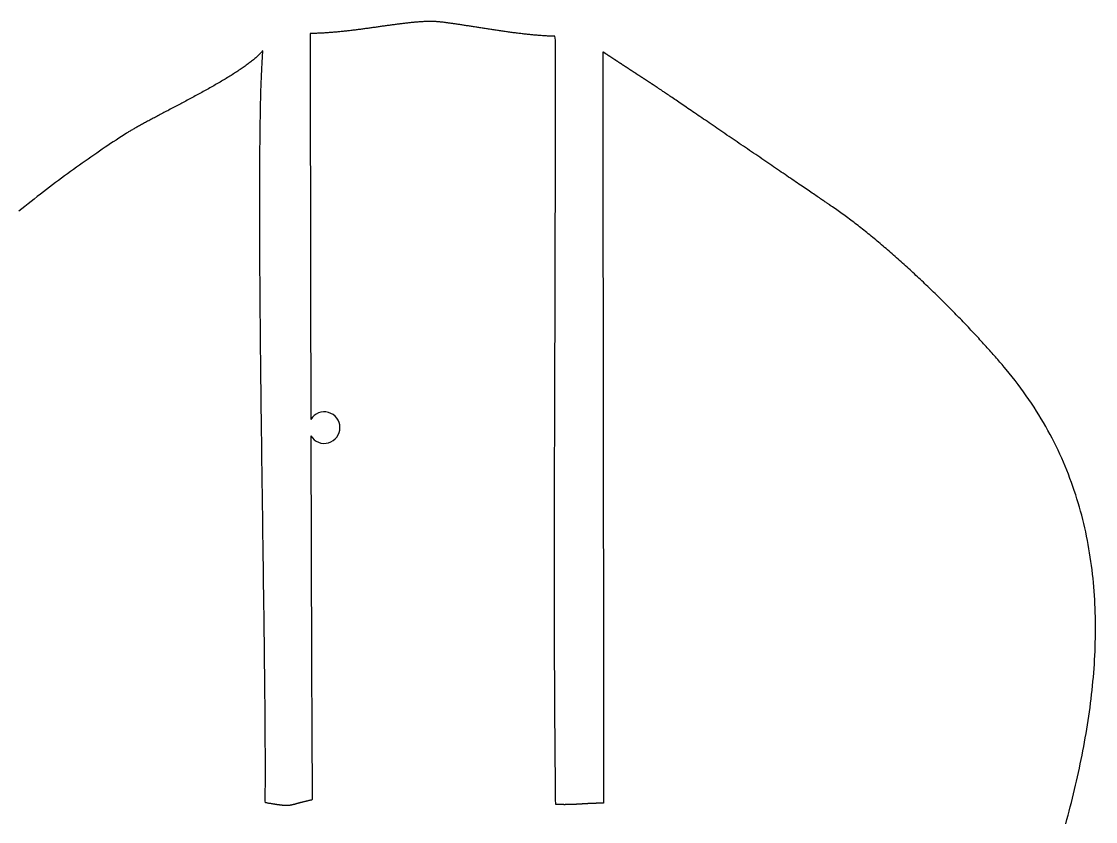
# Model space of a CAD drawing. Extents: x -41.2 to 15.8, y -4.2 to 22.
# Drawn here: x -20.13 to -13.3, y 1.69 to 6.77 of the extents above; entities that cross this region are included whole.
import ezdxf

# ---------------------------------------------------------------- set-up
doc = ezdxf.new("R2010")
doc.units = 0
doc.header["$MEASUREMENT"] = 0
doc.layers.get('0').update_dxf_attribs({"linetype": 'CONTINUOUS'})
doc.layers.add('LAYER_1', color=7, linetype='CONTINUOUS')

msp = doc.modelspace()

# ---------------------------------------------------------------- linework, layer by layer
msp.add_arc((-18.2051, 4.18947), 0.1, 211.687001, 148.578756)
at = {"layer": 'LAYER_1', "color": 7}
for points in [[(-13.4941, 1.67189, 0), (-13.4867, 1.69896, 0), (-13.4794, 1.72605, 0), (-13.4722, 1.75318, 0), (-13.4651, 1.78035, 0), (-13.4582, 1.80754, 0), (-13.4513, 1.83476, 0), (-13.4446, 1.862, 0), (-13.438, 1.88927, 0), (-13.4316, 1.91657, 0), (-13.4252, 1.94389, 0), (-13.419, 1.97124, 0), (-13.4129, 1.9986, 0), (-13.407, 2.02598, 0), (-13.4012, 2.05339, 0), (-13.3955, 2.08081, 0), (-13.39, 2.10824, 0), (-13.3847, 2.13569, 0), (-13.3794, 2.16316, 0), (-13.3744, 2.19063, 0), (-13.3695, 2.21812, 0), (-13.3647, 2.24562, 0), (-13.3601, 2.27313, 0), (-13.3557, 2.30064, 0), (-13.3514, 2.32816, 0), (-13.3473, 2.35569, 0), (-13.3434, 2.38321, 0), (-13.3396, 2.41075, 0), (-13.336, 2.43828, 0), (-13.3326, 2.46581, 0), (-13.3294, 2.49334, 0), (-13.3264, 2.52087, 0), (-13.3235, 2.5484, 0), (-13.3209, 2.57592, 0), (-13.3184, 2.60343, 0), (-13.3161, 2.63094, 0), (-13.314, 2.65844, 0), (-13.3121, 2.68593, 0), (-13.3105, 2.71341, 0), (-13.309, 2.74087, 0), (-13.3077, 2.76832, 0), (-13.3066, 2.79576, 0), (-13.3058, 2.82318, 0), (-13.3052, 2.85058, 0), (-13.3048, 2.87797, 0), (-13.3046, 2.90534, 0), (-13.3046, 2.93268, 0), (-13.3049, 2.96, 0), (-13.3053, 2.9873, 0), (-13.3061, 3.01458, 0), (-13.307, 3.04183, 0), (-13.3082, 3.06905, 0), (-13.3096, 3.09624, 0), (-13.3113, 3.1234, 0), (-13.3132, 3.15054, 0), (-13.3154, 3.17764, 0), (-13.3178, 3.2047, 0), (-13.3204, 3.23174, 0), (-13.3233, 3.25873, 0), (-13.3265, 3.28569, 0), (-13.33, 3.31262, 0), (-13.3337, 3.3395, 0), (-13.3376, 3.36634, 0), (-13.3418, 3.39314, 0), (-13.3464, 3.4199, 0), (-13.3511, 3.44661, 0), (-13.3562, 3.47327, 0), (-13.3615, 3.49989, 0), (-13.3671, 3.52646, 0), (-13.373, 3.55299, 0), (-13.3792, 3.57946, 0), (-13.3857, 3.60588, 0), (-13.3924, 3.63224, 0), (-13.3995, 3.65856, 0), (-13.4069, 3.68481, 0), (-13.4145, 3.71101, 0), (-13.4225, 3.73716, 0), (-13.4307, 3.76324, 0), (-13.4393, 3.78926, 0), (-13.4482, 3.81522, 0), (-13.4574, 3.84112, 0), (-13.4669, 3.86695, 0), (-13.4767, 3.89272, 0), (-13.4869, 3.91842, 0), (-13.4974, 3.94405, 0), (-13.5082, 3.96962, 0), (-13.5193, 3.99511, 0), (-13.5308, 4.02054, 0), (-13.5426, 4.04589, 0), (-13.5547, 4.07116, 0), (-13.5672, 4.09636, 0), (-13.58, 4.12148, 0), (-13.5932, 4.14653, 0), (-13.6067, 4.1715, 0), (-13.6205, 4.19638, 0), (-13.6347, 4.22119, 0), (-13.6493, 4.24591, 0), (-13.6642, 4.27055, 0), (-13.6795, 4.2951, 0), (-13.6952, 4.31957, 0), (-13.7112, 4.34395, 0), (-13.7276, 4.36824, 0), (-13.7443, 4.39244, 0), (-13.7615, 4.41655, 0), (-13.779, 4.44057, 0), (-13.7969, 4.46449, 0), (-13.8151, 4.48832, 0), (-13.8338, 4.51205, 0), (-13.8528, 4.53568, 0), (-13.8723, 4.55922, 0), (-13.8847, 4.57397, 0), (-13.8914, 4.58187, 0), (-13.8982, 4.58982, 0), (-13.905, 4.59781, 0), (-13.9119, 4.60585, 0), (-13.9189, 4.61393, 0), (-13.926, 4.62205, 0), (-13.9331, 4.63021, 0), (-13.9402, 4.63842, 0), (-13.9475, 4.64666, 0), (-13.9548, 4.65494, 0), (-13.9621, 4.66326, 0), (-13.9695, 4.67161, 0), (-13.977, 4.68, 0), (-13.9846, 4.68843, 0), (-13.9922, 4.69688, 0), (-13.9998, 4.70537, 0), (-14.0075, 4.71389, 0), (-14.0153, 4.72244, 0), (-14.0231, 4.73102, 0), (-14.031, 4.73963, 0), (-14.0389, 4.74827, 0), (-14.0469, 4.75693, 0), (-14.0549, 4.76561, 0), (-14.063, 4.77432, 0), (-14.0711, 4.78305, 0), (-14.0793, 4.79181, 0), (-14.0875, 4.80058, 0), (-14.0958, 4.80938, 0), (-14.1041, 4.81819, 0), (-14.1125, 4.82702, 0), (-14.1209, 4.83587, 0), (-14.1293, 4.84474, 0), (-14.1378, 4.85362, 0), (-14.1464, 4.86251, 0), (-14.1549, 4.87142, 0), (-14.1635, 4.88033, 0), (-14.1722, 4.88926, 0), (-14.1809, 4.8982, 0), (-14.1896, 4.90715, 0), (-14.1984, 4.9161, 0), (-14.2072, 4.92506, 0), (-14.216, 4.93403, 0), (-14.2249, 4.943, 0), (-14.2338, 4.95198, 0), (-14.2427, 4.96095, 0), (-14.2517, 4.96993, 0), (-14.2607, 4.97891, 0), (-14.2697, 4.98789, 0), (-14.2787, 4.99687, 0), (-14.2878, 5.00585, 0), (-14.2969, 5.01482, 0), (-14.3061, 5.02379, 0), (-14.3152, 5.03275, 0), (-14.3244, 5.0417, 0), (-14.3336, 5.05065, 0), (-14.3428, 5.05959, 0), (-14.3521, 5.06852, 0), (-14.3613, 5.07744, 0), (-14.3706, 5.08635, 0), (-14.3799, 5.09524, 0), (-14.3892, 5.10412, 0), (-14.3986, 5.11299, 0), (-14.4079, 5.12184, 0), (-14.4173, 5.13067, 0), (-14.4267, 5.13949, 0), (-14.4361, 5.14829, 0), (-14.4455, 5.15706, 0), (-14.4549, 5.16582, 0), (-14.4644, 5.17456, 0), (-14.4738, 5.18327, 0), (-14.4833, 5.19196, 0), (-14.4928, 5.20062, 0), (-14.5022, 5.20926, 0), (-14.5117, 5.21787, 0), (-14.5212, 5.22645, 0), (-14.5307, 5.235, 0), (-14.5402, 5.24353, 0), (-14.5497, 5.25202, 0), (-14.5592, 5.26048, 0), (-14.5687, 5.26891, 0), (-14.5782, 5.2773, 0), (-14.5877, 5.28566, 0), (-14.5972, 5.29398, 0), (-14.6067, 5.30227, 0), (-14.6162, 5.31051, 0), (-14.6257, 5.31872, 0), (-14.6351, 5.32689, 0), (-14.6446, 5.33502, 0), (-14.6541, 5.3431, 0), (-14.6636, 5.35114, 0), (-14.673, 5.35914, 0), (-14.6825, 5.36709, 0), (-14.6919, 5.375, 0), (-14.7013, 5.38286, 0), (-14.7108, 5.39067, 0), (-14.7202, 5.39843, 0), (-14.7296, 5.40614, 0), (-14.7389, 5.4138, 0), (-14.7483, 5.4214, 0), (-14.7577, 5.42896, 0), (-14.767, 5.43645, 0), (-14.7763, 5.4439, 0), (-14.7856, 5.45128, 0), (-14.7949, 5.45861, 0), (-14.8041, 5.46589, 0), (-14.8134, 5.4731, 0), (-14.8226, 5.48025, 0), (-14.8318, 5.48734, 0), (-14.8409, 5.49436, 0), (-14.8501, 5.50133, 0), (-14.8592, 5.50823, 0), (-14.8683, 5.51506, 0), (-14.8773, 5.52183, 0), (-14.8864, 5.52852, 0), (-14.8954, 5.53516, 0), (-14.9044, 5.54172, 0), (-14.9133, 5.54821, 0), (-14.9222, 5.55462, 0), (-14.9311, 5.56097, 0), (-14.9399, 5.56724, 0), (-14.9488, 5.57344, 0), (-14.9575, 5.57956, 0), (-14.9663, 5.5856, 0), (-14.975, 5.59157, 0), (-14.9837, 5.59746, 0), (-14.9899, 5.60168, 0), (-14.9902, 5.6019, 0), (-14.991, 5.6024, 0), (-14.9921, 5.60316, 0), (-14.9936, 5.60419, 0), (-14.9955, 5.60549, 0), (-14.9978, 5.60705, 0), (-15.0005, 5.60886, 0), (-15.0035, 5.61092, 0), (-15.0069, 5.61322, 0), (-15.0106, 5.61577, 0), (-15.0147, 5.61855, 0), (-15.0191, 5.62156, 0), (-15.0239, 5.6248, 0), (-15.0289, 5.62827, 0), (-15.0343, 5.63195, 0), (-15.0401, 5.63585, 0), (-15.0461, 5.63995, 0), (-15.0524, 5.64426, 0), (-15.059, 5.64878, 0), (-15.0659, 5.65348, 0), (-15.0731, 5.65838, 0), (-15.0806, 5.66347, 0), (-15.0883, 5.66874, 0), (-15.0963, 5.67419, 0), (-15.1046, 5.67981, 0), (-15.1131, 5.6856, 0), (-15.1218, 5.69155, 0), (-15.1308, 5.69767, 0), (-15.14, 5.70394, 0), (-15.1494, 5.71036, 0), (-15.159, 5.71693, 0), (-15.1689, 5.72365, 0), (-15.1789, 5.7305, 0), (-15.1892, 5.73748, 0), (-15.1996, 5.74459, 0), (-15.2103, 5.75183, 0), (-15.2211, 5.75919, 0), (-15.232, 5.76666, 0), (-15.2431, 5.77425, 0), (-15.2544, 5.78194, 0), (-15.2659, 5.78973, 0), (-15.2775, 5.79762, 0), (-15.2892, 5.80561, 0), (-15.301, 5.81368, 0), (-15.313, 5.82184, 0), (-15.3251, 5.83007, 0), (-15.3373, 5.83839, 0), (-15.3496, 5.84677, 0), (-15.362, 5.85522, 0), (-15.3745, 5.86373, 0), (-15.387, 5.8723, 0), (-15.3997, 5.88092, 0), (-15.4124, 5.8896, 0), (-15.4252, 5.89831, 0), (-15.4381, 5.90707, 0), (-15.451, 5.91586, 0), (-15.4639, 5.92468, 0), (-15.4769, 5.93352, 0), (-15.4899, 5.94239, 0), (-15.5029, 5.95128, 0), (-15.516, 5.96018, 0), (-15.5291, 5.96908, 0), (-15.5421, 5.978, 0), (-15.5552, 5.98691, 0), (-15.5683, 5.99581, 0), (-15.5813, 6.00471, 0), (-15.5944, 6.01359, 0), (-15.6074, 6.02245, 0), (-15.6203, 6.03129, 0), (-15.6333, 6.04011, 0), (-15.6462, 6.04889, 0), (-15.659, 6.05763, 0), (-15.6718, 6.06634, 0), (-15.6845, 6.07499, 0), (-15.6971, 6.0836, 0), (-15.7097, 6.09216, 0), (-15.7221, 6.10065, 0), (-15.7345, 6.10909, 0), (-15.7468, 6.11745, 0), (-15.7589, 6.12574, 0), (-15.771, 6.13396, 0), (-15.7829, 6.1421, 0), (-15.7948, 6.15014, 0), (-15.8064, 6.1581, 0), (-15.818, 6.16597, 0), (-15.8294, 6.17374, 0), (-15.8406, 6.1814, 0), (-15.8517, 6.18895, 0), (-15.8626, 6.1964, 0), (-15.8734, 6.20372, 0), (-15.8839, 6.21093, 0), (-15.8943, 6.218, 0), (-15.9045, 6.22495, 0), (-15.9145, 6.23177, 0), (-15.9243, 6.23844, 0), (-15.9339, 6.24497, 0), (-15.9433, 6.25135, 0), (-15.9524, 6.25759, 0), (-15.9613, 6.26366, 0), (-15.97, 6.26957, 0), (-15.9784, 6.27532, 0), (-15.9866, 6.28089, 0), (-15.9945, 6.28629, 0), (-16.0022, 6.29151, 0), (-16.0096, 6.29655, 0), (-16.0167, 6.3014, 0), (-16.0235, 6.30605, 0), (-16.0301, 6.31051, 0), (-16.0363, 6.31477, 0), (-16.0423, 6.31882, 0), (-16.0479, 6.32266, 0), (-16.0532, 6.32628, 0), (-16.0582, 6.32968, 0), (-16.0629, 6.33287, 0), (-16.0672, 6.33582, 0), (-16.0712, 6.33854, 0), (-16.0748, 6.34102, 0), (-16.0781, 6.34326, 0), (-16.0811, 6.34525, 0), (-16.0836, 6.34699, 0), (-16.0858, 6.34848, 0), (-16.0876, 6.3497, 0), (-16.089, 6.35067, 0), (-16.09, 6.35136, 0), (-16.0906, 6.35178, 0), (-16.0909, 6.35192, 0), (-16.0909, 6.35193, 0), (-16.0909, 6.35196, 0), (-16.091, 6.35202, 0), (-16.0911, 6.35209, 0), (-16.0912, 6.35218, 0), (-16.0914, 6.3523, 0), (-16.0916, 6.35243, 0), (-16.0919, 6.35259, 0), (-16.0921, 6.35276, 0), (-16.0924, 6.35295, 0), (-16.0928, 6.35317, 0), (-16.0931, 6.3534, 0), (-16.0935, 6.35365, 0), (-16.0939, 6.35392, 0), (-16.0944, 6.35421, 0), (-16.0948, 6.35452, 0), (-16.0953, 6.35485, 0), (-16.0959, 6.35519, 0), (-16.0964, 6.35556, 0), (-16.097, 6.35594, 0), (-16.0976, 6.35634, 0), (-16.0982, 6.35676, 0), (-16.0989, 6.35719, 0), (-16.0996, 6.35764, 0), (-16.1003, 6.35811, 0), (-16.1011, 6.3586, 0), (-16.1018, 6.3591, 0), (-16.1026, 6.35962, 0), (-16.1034, 6.36016, 0), (-16.1043, 6.36071, 0), (-16.1052, 6.36128, 0), (-16.1061, 6.36187, 0), (-16.107, 6.36247, 0), (-16.1079, 6.36308, 0), (-16.1089, 6.36372, 0), (-16.1099, 6.36436, 0), (-16.1109, 6.36503, 0), (-16.1119, 6.3657, 0), (-16.113, 6.3664, 0), (-16.1141, 6.3671, 0), (-16.1152, 6.36783, 0), (-16.1163, 6.36856, 0), (-16.1174, 6.36931, 0), (-16.1186, 6.37008, 0), (-16.1198, 6.37086, 0), (-16.121, 6.37165, 0), (-16.1222, 6.37245, 0), (-16.1235, 6.37327, 0), (-16.1247, 6.3741, 0), (-16.126, 6.37495, 0), (-16.1274, 6.37581, 0), (-16.1287, 6.37668, 0), (-16.13, 6.37756, 0), (-16.1314, 6.37845, 0), (-16.1328, 6.37936, 0), (-16.1342, 6.38028, 0), (-16.1356, 6.38121, 0), (-16.1371, 6.38215, 0), (-16.1385, 6.38311, 0), (-16.14, 6.38407, 0), (-16.1415, 6.38505, 0), (-16.143, 6.38604, 0), (-16.1445, 6.38704, 0), (-16.1461, 6.38805, 0), (-16.1476, 6.38907, 0), (-16.1492, 6.3901, 0), (-16.1508, 6.39114, 0), (-16.1524, 6.39219, 0), (-16.154, 6.39325, 0), (-16.1556, 6.39432, 0), (-16.1573, 6.39539, 0), (-16.1589, 6.39648, 0), (-16.1606, 6.39758, 0), (-16.1623, 6.39869, 0), (-16.164, 6.3998, 0), (-16.1657, 6.40093, 0), (-16.1675, 6.40206, 0), (-16.1692, 6.4032, 0), (-16.171, 6.40435, 0), (-16.1727, 6.4055, 0), (-16.1745, 6.40667, 0), (-16.1763, 6.40784, 0), (-16.1781, 6.40902, 0), (-16.1799, 6.41021, 0), (-16.1817, 6.4114, 0), (-16.1836, 6.4126, 0), (-16.1854, 6.41381, 0), (-16.1873, 6.41502, 0), (-16.1891, 6.41624, 0), (-16.191, 6.41747, 0), (-16.1929, 6.4187, 0), (-16.1948, 6.41994, 0), (-16.1967, 6.42119, 0), (-16.1986, 6.42244, 0), (-16.2005, 6.42369, 0), (-16.2024, 6.42495, 0), (-16.2044, 6.42622, 0), (-16.2063, 6.42749, 0), (-16.2083, 6.42877, 0), (-16.2102, 6.43005, 0), (-16.2122, 6.43133, 0), (-16.2142, 6.43262, 0), (-16.2161, 6.43391, 0), (-16.2181, 6.43521, 0), (-16.2201, 6.43651, 0), (-16.2221, 6.43782, 0), (-16.2241, 6.43912, 0), (-16.2261, 6.44044, 0), (-16.2281, 6.44175, 0), (-16.2301, 6.44307, 0), (-16.2321, 6.44439, 0), (-16.2342, 6.44571, 0), (-16.2362, 6.44703, 0), (-16.2382, 6.44836, 0), (-16.2402, 6.44969, 0), (-16.2423, 6.45102, 0), (-16.2443, 6.45235, 0), (-16.2463, 6.45369, 0), (-16.2484, 6.45502, 0), (-16.2504, 6.45636, 0), (-16.2525, 6.4577, 0), (-16.2545, 6.45904, 0), (-16.2566, 6.46038, 0), (-16.2586, 6.46172, 0), (-16.2607, 6.46306, 0), (-16.2627, 6.4644, 0), (-16.2648, 6.46574, 0), (-16.2668, 6.46708, 0), (-16.2688, 6.46842, 0), (-16.2709, 6.46976, 0), (-16.2729, 6.4711, 0), (-16.275, 6.47244, 0), (-16.277, 6.47377, 0), (-16.2791, 6.47511, 0), (-16.2811, 6.47645, 0), (-16.2831, 6.47778, 0), (-16.2852, 6.47911, 0), (-16.2872, 6.48044, 0), (-16.2892, 6.48177, 0), (-16.2913, 6.4831, 0), (-16.2933, 6.48442, 0), (-16.2953, 6.48574, 0), (-16.2973, 6.48706, 0), (-16.2993, 6.48838, 0), (-16.3013, 6.48969, 0), (-16.3033, 6.491, 0), (-16.3053, 6.4923, 0), (-16.3073, 6.49361, 0), (-16.3093, 6.49491, 0), (-16.3113, 6.4962, 0), (-16.3133, 6.49749, 0), (-16.3152, 6.49878, 0), (-16.3172, 6.50006, 0), (-16.3191, 6.50134, 0), (-16.3211, 6.50262, 0), (-16.323, 6.50388, 0), (-16.325, 6.50515, 0), (-16.3269, 6.50641, 0), (-16.3288, 6.50766, 0), (-16.3307, 6.50891, 0), (-16.3326, 6.51015, 0), (-16.3345, 6.51139, 0), (-16.3364, 6.51262, 0), (-16.3382, 6.51384, 0), (-16.3401, 6.51506, 0), (-16.342, 6.51627, 0), (-16.3438, 6.51748, 0), (-16.3456, 6.51868, 0), (-16.3474, 6.51987, 0), (-16.3493, 6.52105, 0), (-16.351, 6.52223, 0), (-16.3528, 6.5234, 0), (-16.3546, 6.52456, 0), (-16.3564, 6.52571, 0), (-16.3581, 6.52686, 0), (-16.3599, 6.52799, 0), (-16.3616, 6.52912, 0), (-16.3633, 6.53024, 0), (-16.365, 6.53135, 0), (-16.3667, 6.53246, 0), (-16.3683, 6.53355, 0), (-16.37, 6.53463, 0), (-16.3716, 6.53571, 0), (-16.3733, 6.53677, 0), (-16.3749, 6.53783, 0), (-16.3765, 6.53888, 0), (-16.3781, 6.53991, 0), (-16.3796, 6.54094, 0), (-16.3812, 6.54195, 0), (-16.3827, 6.54296, 0), (-16.3842, 6.54395, 0), (-16.3857, 6.54494, 0), (-16.3872, 6.54591, 0), (-16.3887, 6.54687, 0), (-16.3901, 6.54782, 0), (-16.3916, 6.54876, 0), (-16.393, 6.54968, 0), (-16.3944, 6.5506, 0), (-16.3958, 6.5515, 0), (-16.3971, 6.55239, 0), (-16.3985, 6.55327, 0), (-16.3998, 6.55413, 0), (-16.4011, 6.55499, 0), (-16.4024, 6.55583, 0), (-16.4036, 6.55665, 0), (-16.4049, 6.55747, 0), (-16.4061, 6.55826, 0), (-16.4073, 6.55905, 0), (-16.4085, 6.55982, 0), (-16.4096, 6.56058, 0), (-16.4108, 6.56133, 0), (-16.4119, 6.56206, 0), (-16.413, 6.56277, 0), (-16.4141, 6.56347, 0), (-16.4151, 6.56416, 0), (-16.4161, 6.56483, 0), (-16.4171, 6.56549, 0), (-16.4181, 6.56613, 0), (-16.4191, 6.56676, 0), (-16.42, 6.56737, 0), (-16.4209, 6.56796, 0), (-16.4218, 6.56854, 0), (-16.4227, 6.5691, 0), (-16.4235, 6.56965, 0), (-16.4243, 6.57018, 0), (-16.4251, 6.57069, 0), (-16.4258, 6.57119, 0), (-16.4266, 6.57167, 0), (-16.4273, 6.57213, 0), (-16.428, 6.57258, 0), (-16.4286, 6.573, 0), (-16.4292, 6.57341, 0), (-16.4298, 6.57381, 0), (-16.4304, 6.57418, 0), (-16.431, 6.57454, 0), (-16.4315, 6.57487, 0), (-16.432, 6.57519, 0), (-16.4324, 6.5755, 0), (-16.4329, 6.57578, 0), (-16.4333, 6.57604, 0), (-16.4336, 6.57628, 0), (-16.434, 6.57651, 0), (-16.4343, 6.57671, 0), (-16.4346, 6.5769, 0), (-16.4348, 6.57707, 0), (-16.4351, 6.57721, 0), (-16.4352, 6.57734, 0), (-16.4354, 6.57744, 0), (-16.4355, 6.57753, 0), (-16.4356, 6.57759, 0), (-16.4357, 6.57764, 0), (-16.4357, 6.57766, 0), (-16.4357, 6.5775, 0), (-16.4357, 6.57585, 0), (-16.4357, 6.57244, 0), (-16.4357, 6.5673, 0), (-16.4357, 6.56046, 0), (-16.4357, 6.55196, 0), (-16.4357, 6.54181, 0), (-16.4357, 6.53005, 0), (-16.4357, 6.5167, 0), (-16.4356, 6.50179, 0), (-16.4356, 6.48536, 0), (-16.4356, 6.46743, 0), (-16.4356, 6.44803, 0), (-16.4356, 6.42718, 0), (-16.4355, 6.40492, 0), (-16.4355, 6.38127, 0), (-16.4355, 6.35627, 0), (-16.4354, 6.32993, 0), (-16.4354, 6.3023, 0), (-16.4354, 6.27339, 0), (-16.4353, 6.24324, 0), (-16.4353, 6.21187, 0), (-16.4352, 6.17932, 0), (-16.4352, 6.14561, 0), (-16.4352, 6.11077, 0), (-16.4351, 6.07483, 0), (-16.4351, 6.03781, 0), (-16.435, 5.99975, 0), (-16.435, 5.96068, 0), (-16.4349, 5.92061, 0), (-16.4349, 5.87959, 0), (-16.4348, 5.83763, 0), (-16.4348, 5.79478, 0), (-16.4347, 5.75105, 0), (-16.4347, 5.70647, 0), (-16.4346, 5.66108, 0), (-16.4345, 5.6149, 0), (-16.4345, 5.56796, 0), (-16.4344, 5.52028, 0), (-16.4344, 5.47191, 0), (-16.4343, 5.42286, 0), (-16.4342, 5.37316, 0), (-16.4342, 5.32284, 0), (-16.4341, 5.27194, 0), (-16.4341, 5.22047, 0), (-16.434, 5.16848, 0), (-16.4339, 5.11597, 0), (-16.4339, 5.063, 0), (-16.4338, 5.00957, 0), (-16.4337, 4.95573, 0), (-16.4337, 4.9015, 0), (-16.4336, 4.8469, 0), (-16.4335, 4.79197, 0), (-16.4335, 4.73674, 0), (-16.4334, 4.68123, 0), (-16.4333, 4.62548, 0), (-16.4333, 4.5695, 0), (-16.4332, 4.51333, 0), (-16.4331, 4.457, 0), (-16.433, 4.40054, 0), (-16.433, 4.34397, 0), (-16.4329, 4.28732, 0), (-16.4328, 4.23062, 0), (-16.4328, 4.17391, 0), (-16.4327, 4.1172, 0), (-16.4326, 4.06053, 0), (-16.4326, 4.00392, 0), (-16.4325, 3.94741, 0), (-16.4324, 3.89102, 0), (-16.4323, 3.83478, 0), (-16.4323, 3.77871, 0), (-16.4322, 3.72286, 0), (-16.4321, 3.66724, 0), (-16.4321, 3.61189, 0), (-16.432, 3.55682, 0), (-16.4319, 3.50208, 0), (-16.4319, 3.44769, 0), (-16.4318, 3.39368, 0), (-16.4317, 3.34007, 0), (-16.4317, 3.2869, 0), (-16.4316, 3.23419, 0), (-16.4315, 3.18198, 0), (-16.4315, 3.13028, 0), (-16.4314, 3.07913, 0), (-16.4313, 3.02856, 0), (-16.4313, 2.9786, 0), (-16.4312, 2.92927, 0), (-16.4312, 2.8806, 0), (-16.4311, 2.83263, 0), (-16.431, 2.78537, 0), (-16.431, 2.73886, 0), (-16.4309, 2.69313, 0), (-16.4309, 2.6482, 0), (-16.4308, 2.6041, 0), (-16.4308, 2.56087, 0), (-16.4307, 2.51853, 0), (-16.4307, 2.4771, 0), (-16.4306, 2.43663, 0), (-16.4306, 2.39712, 0), (-16.4305, 2.35863, 0), (-16.4305, 2.32116, 0), (-16.4304, 2.28476, 0), (-16.4304, 2.24944, 0), (-16.4303, 2.21525, 0), (-16.4303, 2.1822, 0), (-16.4303, 2.15032, 0), (-16.4302, 2.11965, 0), (-16.4302, 2.09021, 0), (-16.4302, 2.06202, 0), (-16.4301, 2.03513, 0), (-16.4301, 2.00956, 0), (-16.4301, 1.98533, 0), (-16.43, 1.96247, 0), (-16.43, 1.94102, 0), (-16.43, 1.92099, 0), (-16.43, 1.90243, 0), (-16.4299, 1.88535, 0), (-16.4299, 1.86979, 0), (-16.4299, 1.85578, 0), (-16.4299, 1.84333, 0), (-16.4299, 1.83249, 0), (-16.4299, 1.82328, 0), (-16.4298, 1.81573, 0), (-16.4298, 1.80986, 0), (-16.4298, 1.80571, 0), (-16.4298, 1.80331, 0), (-16.4303, 1.80265, 0), (-16.4334, 1.80265, 0), (-16.4365, 1.80264, 0), (-16.4396, 1.80263, 0), (-16.4426, 1.80261, 0), (-16.4456, 1.80259, 0), (-16.4486, 1.80257, 0), (-16.4515, 1.80254, 0), (-16.4544, 1.8025, 0), (-16.4573, 1.80246, 0), (-16.4601, 1.80242, 0), (-16.463, 1.80237, 0), (-16.4658, 1.80232, 0), (-16.4685, 1.80227, 0), (-16.4713, 1.80221, 0), (-16.474, 1.80215, 0), (-16.4767, 1.80209, 0), (-16.4793, 1.80202, 0), (-16.482, 1.80195, 0), (-16.4846, 1.80187, 0), (-16.4872, 1.8018, 0), (-16.4897, 1.80172, 0), (-16.4923, 1.80163, 0), (-16.4948, 1.80155, 0), (-16.4973, 1.80146, 0), (-16.4998, 1.80137, 0), (-16.5023, 1.80127, 0), (-16.5047, 1.80118, 0), (-16.5071, 1.80108, 0), (-16.5095, 1.80098, 0), (-16.5119, 1.80088, 0), (-16.5143, 1.80077, 0), (-16.5166, 1.80066, 0), (-16.5189, 1.80055, 0), (-16.5213, 1.80044, 0), (-16.5235, 1.80033, 0), (-16.5258, 1.80022, 0), (-16.5281, 1.8001, 0), (-16.5304, 1.79998, 0), (-16.5326, 1.79986, 0), (-16.5348, 1.79974, 0), (-16.537, 1.79962, 0), (-16.5392, 1.7995, 0), (-16.5414, 1.79938, 0), (-16.5436, 1.79925, 0), (-16.5458, 1.79913, 0), (-16.5479, 1.799, 0), (-16.5501, 1.79888, 0), (-16.5522, 1.79875, 0), (-16.5544, 1.79862, 0), (-16.5565, 1.7985, 0), (-16.5586, 1.79837, 0), (-16.5607, 1.79824, 0), (-16.5628, 1.79811, 0), (-16.5649, 1.79799, 0), (-16.567, 1.79786, 0), (-16.5691, 1.79773, 0), (-16.5712, 1.7976, 0), (-16.5732, 1.79748, 0), (-16.5753, 1.79735, 0), (-16.5774, 1.79722, 0), (-16.5795, 1.7971, 0), (-16.5815, 1.79697, 0), (-16.5836, 1.79685, 0), (-16.5857, 1.79673, 0), (-16.5877, 1.79661, 0), (-16.5898, 1.79648, 0), (-16.5919, 1.79637, 0), (-16.5939, 1.79625, 0), (-16.596, 1.79613, 0), (-16.5981, 1.79601, 0), (-16.6001, 1.7959, 0), (-16.6022, 1.79579, 0), (-16.6043, 1.79568, 0), (-16.6064, 1.79557, 0), (-16.6085, 1.79546, 0), (-16.6106, 1.79536, 0), (-16.6127, 1.79526, 0), (-16.6148, 1.79516, 0), (-16.6169, 1.79506, 0), (-16.6191, 1.79496, 0), (-16.6212, 1.79487, 0), (-16.6233, 1.79478, 0), (-16.6255, 1.79469, 0), (-16.6276, 1.7946, 0), (-16.6298, 1.79452, 0), (-16.632, 1.79444, 0), (-16.6342, 1.79437, 0), (-16.6364, 1.79429, 0), (-16.6386, 1.79422, 0), (-16.6408, 1.79416, 0), (-16.6431, 1.79409, 0), (-16.6453, 1.79403, 0), (-16.6476, 1.79398, 0), (-16.6499, 1.79392, 0), (-16.6522, 1.79387, 0), (-16.6545, 1.79383, 0), (-16.6569, 1.79379, 0), (-16.6592, 1.79375, 0), (-16.6616, 1.79372, 0), (-16.664, 1.79369, 0), (-16.6664, 1.79366, 0), (-16.6688, 1.79364, 0), (-16.6712, 1.79363, 0), (-16.6737, 1.79362, 0), (-16.6762, 1.79361, 0), (-16.6787, 1.79361, 0), (-16.6812, 1.79361, 0), (-16.6838, 1.79362, 0), (-16.6864, 1.79363, 0), (-16.689, 1.79365, 0), (-16.6916, 1.79367, 0), (-16.6942, 1.7937, 0), (-16.6969, 1.79373, 0), (-16.6996, 1.79377, 0), (-16.7023, 1.79382, 0), (-16.7051, 1.79387, 0), (-16.7078, 1.79393, 0), (-16.7106, 1.79399, 0), (-16.7135, 1.79406, 0), (-16.7163, 1.79413, 0), (-16.7192, 1.79421, 0), (-16.7221, 1.7943, 0), (-16.7251, 1.79439, 0), (-16.728, 1.79449, 0), (-16.7311, 1.79459, 0), (-16.7341, 1.79471, 0), (-16.7349, 1.82752, 0), (-16.7352, 1.86526, 0), (-16.7356, 1.90268, 0), (-16.736, 1.9398, 0), (-16.7364, 1.97663, 0), (-16.7367, 2.01317, 0), (-16.737, 2.04944, 0), (-16.7373, 2.08544, 0), (-16.7377, 2.12117, 0), (-16.738, 2.15666, 0), (-16.7382, 2.19189, 0), (-16.7385, 2.22689, 0), (-16.7388, 2.26166, 0), (-16.739, 2.29621, 0), (-16.7393, 2.33054, 0), (-16.7395, 2.36467, 0), (-16.7397, 2.3986, 0), (-16.74, 2.43234, 0), (-16.7402, 2.46589, 0), (-16.7404, 2.49927, 0), (-16.7405, 2.53249, 0), (-16.7407, 2.56554, 0), (-16.7409, 2.59844, 0), (-16.741, 2.6312, 0), (-16.7412, 2.66383, 0), (-16.7413, 2.69632, 0), (-16.7415, 2.7287, 0), (-16.7416, 2.76096, 0), (-16.7417, 2.79312, 0), (-16.7418, 2.82519, 0), (-16.7419, 2.85716, 0), (-16.742, 2.88906, 0), (-16.7421, 2.92088, 0), (-16.7421, 2.95264, 0), (-16.7422, 2.98434, 0), (-16.7423, 3.01599, 0), (-16.7423, 3.0476, 0), (-16.7424, 3.07918, 0), (-16.7424, 3.11073, 0), (-16.7424, 3.14226, 0), (-16.7424, 3.17379, 0), (-16.7425, 3.20531, 0), (-16.7425, 3.23684, 0), (-16.7425, 3.26838, 0), (-16.7425, 3.29995, 0), (-16.7425, 3.33154, 0), (-16.7425, 3.36317, 0), (-16.7424, 3.39485, 0), (-16.7424, 3.42658, 0), (-16.7424, 3.45837, 0), (-16.7424, 3.49023, 0), (-16.7423, 3.52216, 0), (-16.7423, 3.55418, 0), (-16.7422, 3.5863, 0), (-16.7422, 3.61851, 0), (-16.7421, 3.65083, 0), (-16.7421, 3.68327, 0), (-16.742, 3.71583, 0), (-16.7419, 3.74853, 0), (-16.7418, 3.78136, 0), (-16.7418, 3.81434, 0), (-16.7417, 3.84748, 0), (-16.7416, 3.88078, 0), (-16.7415, 3.91425, 0), (-16.7414, 3.9479, 0), (-16.7413, 3.98174, 0), (-16.7412, 4.01577, 0), (-16.7411, 4.05, 0), (-16.741, 4.08445, 0), (-16.7409, 4.11911, 0), (-16.7408, 4.154, 0), (-16.7407, 4.18912, 0), (-16.7406, 4.22449, 0), (-16.7405, 4.2601, 0), (-16.7404, 4.29597, 0), (-16.7402, 4.33211, 0), (-16.7401, 4.36852, 0), (-16.74, 4.40521, 0), (-16.7399, 4.4422, 0), (-16.7398, 4.47947, 0), (-16.7396, 4.51706, 0), (-16.7395, 4.55495, 0), (-16.7394, 4.59317, 0), (-16.7393, 4.63172, 0), (-16.7392, 4.6706, 0), (-16.739, 4.70982, 0), (-16.7389, 4.7494, 0), (-16.7388, 4.78934, 0), (-16.7387, 4.82964, 0), (-16.7385, 4.87032, 0), (-16.7384, 4.91139, 0), (-16.7383, 4.95284, 0), (-16.7382, 4.9947, 0), (-16.7381, 5.03696, 0), (-16.7379, 5.07964, 0), (-16.7378, 5.12273, 0), (-16.7377, 5.16626, 0), (-16.7376, 5.21023, 0), (-16.7375, 5.25465, 0), (-16.7374, 5.29952, 0), (-16.7373, 5.34485, 0), (-16.7372, 5.39065, 0), (-16.7371, 5.43693, 0), (-16.737, 5.48369, 0), (-16.7369, 5.53095, 0), (-16.7368, 5.57871, 0), (-16.7367, 5.62698, 0), (-16.7366, 5.67577, 0), (-16.7365, 5.72508, 0), (-16.7364, 5.77492, 0), (-16.7364, 5.82531, 0), (-16.7363, 5.87624, 0), (-16.7362, 5.92773, 0), (-16.7362, 5.97978, 0), (-16.7361, 6.03241, 0), (-16.736, 6.08562, 0), (-16.736, 6.13941, 0), (-16.7359, 6.1938, 0), (-16.7359, 6.24879, 0), (-16.7359, 6.3044, 0), (-16.7358, 6.36062, 0), (-16.7358, 6.41747, 0), (-16.7358, 6.47496, 0), (-16.7358, 6.53309, 0), (-16.7357, 6.59187, 0), (-16.7357, 6.65131, 0), (-16.7391, 6.6765, 0), (-16.745, 6.67657, 0), (-16.7509, 6.67668, 0), (-16.7569, 6.67682, 0), (-16.7629, 6.67698, 0), (-16.769, 6.67718, 0), (-16.7751, 6.67741, 0), (-16.7813, 6.67766, 0), (-16.7875, 6.67795, 0), (-16.7938, 6.67826, 0), (-16.8001, 6.6786, 0), (-16.8065, 6.67897, 0), (-16.8129, 6.67936, 0), (-16.8194, 6.67978, 0), (-16.8259, 6.68022, 0), (-16.8324, 6.68069, 0), (-16.839, 6.68119, 0), (-16.8456, 6.6817, 0), (-16.8522, 6.68225, 0), (-16.8589, 6.68281, 0), (-16.8656, 6.6834, 0), (-16.8724, 6.68401, 0), (-16.8791, 6.68464, 0), (-16.8859, 6.68529, 0), (-16.8928, 6.68596, 0), (-16.8996, 6.68665, 0), (-16.9065, 6.68736, 0), (-16.9134, 6.68809, 0), (-16.9204, 6.68884, 0), (-16.9273, 6.68961, 0), (-16.9343, 6.69039, 0), (-16.9413, 6.69119, 0), (-16.9483, 6.69201, 0), (-16.9554, 6.69284, 0), (-16.9624, 6.69369, 0), (-16.9695, 6.69455, 0), (-16.9765, 6.69543, 0), (-16.9836, 6.69632, 0), (-16.9907, 6.69723, 0), (-16.9978, 6.69815, 0), (-17.0049, 6.69908, 0), (-17.0121, 6.70002, 0), (-17.0192, 6.70097, 0), (-17.0263, 6.70194, 0), (-17.0335, 6.70291, 0), (-17.0406, 6.7039, 0), (-17.0477, 6.70489, 0), (-17.0549, 6.70589, 0), (-17.062, 6.7069, 0), (-17.0692, 6.70792, 0), (-17.0763, 6.70895, 0), (-17.0834, 6.70998, 0), (-17.0905, 6.71102, 0), (-17.0976, 6.71207, 0), (-17.1047, 6.71312, 0), (-17.1118, 6.71417, 0), (-17.1189, 6.71523, 0), (-17.126, 6.71629, 0), (-17.133, 6.71736, 0), (-17.14, 6.71843, 0), (-17.1471, 6.7195, 0), (-17.1541, 6.72057, 0), (-17.161, 6.72165, 0), (-17.168, 6.72272, 0), (-17.1749, 6.7238, 0), (-17.1818, 6.72488, 0), (-17.1887, 6.72595, 0), (-17.1956, 6.72702, 0), (-17.2024, 6.7281, 0), (-17.2092, 6.72916, 0), (-17.216, 6.73023, 0), (-17.2227, 6.73129, 0), (-17.2295, 6.73235, 0), (-17.2361, 6.73341, 0), (-17.2428, 6.73446, 0), (-17.2494, 6.7355, 0), (-17.256, 6.73654, 0), (-17.2625, 6.73758, 0), (-17.269, 6.7386, 0), (-17.2755, 6.73962, 0), (-17.2819, 6.74063, 0), (-17.2882, 6.74164, 0), (-17.2946, 6.74263, 0), (-17.3009, 6.74361, 0), (-17.3071, 6.74459, 0), (-17.3133, 6.74555, 0), (-17.3194, 6.74651, 0), (-17.3255, 6.74745, 0), (-17.3315, 6.74838, 0), (-17.3375, 6.7493, 0), (-17.3434, 6.7502, 0), (-17.3493, 6.75109, 0), (-17.3551, 6.75197, 0), (-17.3608, 6.75283, 0), (-17.3665, 6.75368, 0), (-17.3722, 6.75452, 0), (-17.3777, 6.75533, 0), (-17.3832, 6.75613, 0), (-17.3887, 6.75692, 0), (-17.3941, 6.75768, 0), (-17.3994, 6.75843, 0), (-17.4046, 6.75916, 0), (-17.4098, 6.75987, 0), (-17.4149, 6.76057, 0), (-17.4199, 6.76124, 0), (-17.4248, 6.76189, 0), (-17.4297, 6.76252, 0), (-17.4345, 6.76313, 0), (-17.4393, 6.76372, 0), (-17.4439, 6.76428, 0), (-17.4485, 6.76482, 0), (-17.453, 6.76534, 0), (-17.4574, 6.76583, 0), (-17.4617, 6.7663, 0), (-17.4659, 6.76675, 0), (-17.4701, 6.76717, 0), (-17.4741, 6.76756, 0), (-17.4781, 6.76793, 0), (-17.482, 6.76827, 0), (-17.4858, 6.76858, 0), (-17.4895, 6.76886, 0), (-17.4931, 6.76912, 0), (-17.4966, 6.76935, 0), (-17.5, 6.76954, 0), (-17.5033, 6.76971, 0), (-17.5065, 6.76985, 0), (-17.5101, 6.76996, 0), (-17.5146, 6.77008, 0), (-17.5192, 6.77017, 0), (-17.5239, 6.77023, 0), (-17.5286, 6.77025, 0), (-17.5333, 6.77025, 0), (-17.5381, 6.77021, 0), (-17.5429, 6.77015, 0), (-17.5478, 6.77005, 0), (-17.5527, 6.76993, 0), (-17.5577, 6.76978, 0), (-17.5627, 6.76961, 0), (-17.5677, 6.7694, 0), (-17.5728, 6.76917, 0), (-17.5779, 6.76892, 0), (-17.5831, 6.76864, 0), (-17.5883, 6.76833, 0), (-17.5935, 6.768, 0), (-17.5988, 6.76765, 0), (-17.6041, 6.76727, 0), (-17.6095, 6.76687, 0), (-17.6149, 6.76644, 0), (-17.6203, 6.766, 0), (-17.6258, 6.76553, 0), (-17.6313, 6.76504, 0), (-17.6369, 6.76454, 0), (-17.6424, 6.76401, 0), (-17.6481, 6.76346, 0), (-17.6537, 6.76289, 0), (-17.6594, 6.76231, 0), (-17.6651, 6.7617, 0), (-17.6708, 6.76108, 0), (-17.6766, 6.76045, 0), (-17.6824, 6.75979, 0), (-17.6883, 6.75912, 0), (-17.6942, 6.75843, 0), (-17.7001, 6.75773, 0), (-17.706, 6.75702, 0), (-17.712, 6.75629, 0), (-17.718, 6.75554, 0), (-17.724, 6.75478, 0), (-17.73, 6.75402, 0), (-17.7361, 6.75323, 0), (-17.7422, 6.75244, 0), (-17.7483, 6.75163, 0), (-17.7545, 6.75082, 0), (-17.7607, 6.74999, 0), (-17.7669, 6.74916, 0), (-17.7731, 6.74831, 0), (-17.7794, 6.74746, 0), (-17.7856, 6.7466, 0), (-17.7919, 6.74573, 0), (-17.7983, 6.74485, 0), (-17.8046, 6.74397, 0), (-17.811, 6.74308, 0), (-17.8174, 6.74218, 0), (-17.8238, 6.74128, 0), (-17.8302, 6.74037, 0), (-17.8366, 6.73946, 0), (-17.8431, 6.73855, 0), (-17.8496, 6.73763, 0), (-17.8561, 6.73671, 0), (-17.8626, 6.73579, 0), (-17.8692, 6.73486, 0), (-17.8757, 6.73394, 0), (-17.8823, 6.73301, 0), (-17.8889, 6.73208, 0), (-17.8955, 6.73115, 0), (-17.9021, 6.73023, 0), (-17.9087, 6.7293, 0), (-17.9154, 6.72838, 0), (-17.922, 6.72745, 0), (-17.9287, 6.72653, 0), (-17.9354, 6.72562, 0), (-17.9421, 6.7247, 0), (-17.9488, 6.72379, 0), (-17.9555, 6.72289, 0), (-17.9622, 6.72199, 0), (-17.969, 6.72109, 0), (-17.9757, 6.7202, 0), (-17.9825, 6.71932, 0), (-17.9893, 6.71844, 0), (-17.996, 6.71758, 0), (-18.0028, 6.71672, 0), (-18.0096, 6.71586, 0), (-18.0164, 6.71502, 0), (-18.0232, 6.71419, 0), (-18.03, 6.71336, 0), (-18.0368, 6.71255, 0), (-18.0436, 6.71175, 0), (-18.0504, 6.71095, 0), (-18.0573, 6.71017, 0), (-18.0641, 6.70941, 0), (-18.0709, 6.70865, 0), (-18.0777, 6.70791, 0), (-18.0846, 6.70718, 0), (-18.0914, 6.70647, 0), (-18.0982, 6.70577, 0), (-18.1051, 6.70509, 0), (-18.1119, 6.70442, 0), (-18.1187, 6.70377, 0), (-18.1256, 6.70313, 0), (-18.1324, 6.70252, 0), (-18.1392, 6.70192, 0), (-18.146, 6.70133, 0), (-18.1529, 6.70077, 0), (-18.1597, 6.70023, 0), (-18.1665, 6.6997, 0), (-18.1733, 6.6992, 0), (-18.1801, 6.69871, 0), (-18.1869, 6.69825, 0), (-18.1937, 6.69781, 0), (-18.2005, 6.69739, 0), (-18.2072, 6.69699, 0), (-18.214, 6.69662, 0), (-18.2208, 6.69627, 0), (-18.2275, 6.69594, 0), (-18.2343, 6.69564, 0), (-18.241, 6.69537, 0), (-18.2477, 6.69511, 0), (-18.2544, 6.69489, 0), (-18.2611, 6.69469, 0), (-18.2678, 6.69452, 0), (-18.2745, 6.69438, 0), (-18.2812, 6.69426, 0), (-18.2878, 6.69417, 0), (-18.2944, 6.6939, 0), (-18.2943, 6.67879, 0), (-18.2943, 6.66258, 0), (-18.2943, 6.64529, 0), (-18.2943, 6.62694, 0), (-18.2943, 6.60754, 0), (-18.2943, 6.58711, 0), (-18.2943, 6.56568, 0), (-18.2943, 6.54325, 0), (-18.2943, 6.51985, 0), (-18.2942, 6.49549, 0), (-18.2942, 6.47019, 0), (-18.2942, 6.44397, 0), (-18.2942, 6.41684, 0), (-18.2941, 6.38883, 0), (-18.2941, 6.35994, 0), (-18.2941, 6.3302, 0), (-18.294, 6.29963, 0), (-18.294, 6.26824, 0), (-18.294, 6.23604, 0), (-18.2939, 6.20307, 0), (-18.2939, 6.16933, 0), (-18.2938, 6.13484, 0), (-18.2938, 6.09962, 0), (-18.2938, 6.06368, 0), (-18.2937, 6.02705, 0), (-18.2937, 5.98974, 0), (-18.2936, 5.95177, 0), (-18.2935, 5.91316, 0), (-18.2935, 5.87392, 0), (-18.2934, 5.83407, 0), (-18.2934, 5.79363, 0), (-18.2933, 5.75262, 0), (-18.2932, 5.71105, 0), (-18.2932, 5.66894, 0), (-18.2931, 5.62631, 0), (-18.293, 5.58317, 0), (-18.293, 5.53955, 0), (-18.2929, 5.49546, 0), (-18.2928, 5.45092, 0), (-18.2927, 5.40594, 0), (-18.2927, 5.36055, 0), (-18.2926, 5.31476, 0), (-18.2925, 5.26858, 0), (-18.2924, 5.22204, 0), (-18.2923, 5.17516, 0), (-18.2923, 5.12794, 0), (-18.2922, 5.08041, 0), (-18.2921, 5.03259, 0), (-18.292, 4.98449, 0), (-18.2919, 4.93613, 0), (-18.2918, 4.88753, 0), (-18.2917, 4.83871, 0), (-18.2916, 4.78967, 0), (-18.2915, 4.74045, 0), (-18.2914, 4.69105, 0), (-18.2913, 4.6415, 0), (-18.2912, 4.59181, 0), (-18.2911, 4.542, 0), (-18.291, 4.49209, 0), (-18.2909, 4.44209, 0), (-18.2908, 4.39203, 0), (-18.2907, 4.34191, 0), (-18.2905, 4.29177, 0), (-18.2904, 4.2416, 0)], [(-18.2902, 4.13694, 0), (-18.2901, 4.08684, 0), (-18.29, 4.03679, 0), (-18.2898, 3.98682, 0), (-18.2897, 3.93694, 0), (-18.2896, 3.88716, 0), (-18.2895, 3.83752, 0), (-18.2893, 3.78801, 0), (-18.2892, 3.73867, 0), (-18.2891, 3.6895, 0), (-18.2889, 3.64053, 0), (-18.2888, 3.59177, 0), (-18.2887, 3.54324, 0), (-18.2885, 3.49496, 0), (-18.2884, 3.44694, 0), (-18.2883, 3.39921, 0), (-18.2881, 3.35178, 0), (-18.288, 3.30466, 0), (-18.2879, 3.25788, 0), (-18.2877, 3.21145, 0), (-18.2876, 3.16539, 0), (-18.2874, 3.11972, 0), (-18.2873, 3.07446, 0), (-18.2871, 3.02961, 0), (-18.287, 2.98521, 0), (-18.2868, 2.94126, 0), (-18.2867, 2.89779, 0), (-18.2865, 2.85481, 0), (-18.2864, 2.81234, 0), (-18.2862, 2.77039, 0), (-18.2861, 2.72899, 0), (-18.2859, 2.68815, 0), (-18.2858, 2.64789, 0), (-18.2856, 2.60823, 0), (-18.2854, 2.56918, 0), (-18.2853, 2.53076, 0), (-18.2851, 2.493, 0), (-18.285, 2.4559, 0), (-18.2848, 2.41948, 0), (-18.2846, 2.38376, 0), (-18.2845, 2.34876, 0), (-18.2843, 2.3145, 0), (-18.2841, 2.28099, 0), (-18.284, 2.24826, 0), (-18.2838, 2.21631, 0), (-18.2836, 2.18517, 0), (-18.2835, 2.15485, 0), (-18.2833, 2.12537, 0), (-18.2831, 2.09675, 0), (-18.2829, 2.06901, 0), (-18.2828, 2.04216, 0), (-18.2826, 2.01622, 0), (-18.2824, 1.99121, 0), (-18.2822, 1.96714, 0), (-18.2821, 1.94404, 0), (-18.2819, 1.92192, 0), (-18.2817, 1.90079, 0), (-18.2815, 1.88068, 0), (-18.2813, 1.86161, 0), (-18.2812, 1.84358, 0), (-18.281, 1.82663, 0), (-18.2842, 1.82301, 0), (-18.2882, 1.82221, 0), (-18.292, 1.82141, 0), (-18.2958, 1.82062, 0), (-18.2995, 1.81984, 0), (-18.3031, 1.81906, 0), (-18.3066, 1.8183, 0), (-18.3101, 1.81753, 0), (-18.3135, 1.81678, 0), (-18.3168, 1.81603, 0), (-18.32, 1.81529, 0), (-18.3231, 1.81456, 0), (-18.3262, 1.81383, 0), (-18.3292, 1.81312, 0), (-18.3321, 1.81241, 0), (-18.335, 1.81171, 0), (-18.3378, 1.81101, 0), (-18.3406, 1.81033, 0), (-18.3432, 1.80965, 0), (-18.3459, 1.80898, 0), (-18.3484, 1.80832, 0), (-18.3509, 1.80767, 0), (-18.3533, 1.80702, 0), (-18.3557, 1.80639, 0), (-18.3581, 1.80576, 0), (-18.3603, 1.80514, 0), (-18.3626, 1.80453, 0), (-18.3648, 1.80394, 0), (-18.3669, 1.80335, 0), (-18.369, 1.80276, 0), (-18.371, 1.80219, 0), (-18.373, 1.80163, 0), (-18.375, 1.80108, 0), (-18.3769, 1.80054, 0), (-18.3788, 1.8, 0), (-18.3806, 1.79948, 0), (-18.3824, 1.79897, 0), (-18.3842, 1.79846, 0), (-18.3859, 1.79797, 0), (-18.3876, 1.79749, 0), (-18.3893, 1.79702, 0), (-18.3909, 1.79656, 0), (-18.3925, 1.7961, 0), (-18.3941, 1.79566, 0), (-18.3957, 1.79523, 0), (-18.3972, 1.79482, 0), (-18.3987, 1.79441, 0), (-18.4003, 1.79401, 0), (-18.4017, 1.79363, 0), (-18.4032, 1.79325, 0), (-18.4047, 1.79289, 0), (-18.4061, 1.79254, 0), (-18.4075, 1.7922, 0), (-18.4089, 1.79187, 0), (-18.4103, 1.79156, 0), (-18.4117, 1.79126, 0), (-18.4131, 1.79096, 0), (-18.4145, 1.79068, 0), (-18.4159, 1.79042, 0), (-18.4173, 1.79016, 0), (-18.4186, 1.78992, 0), (-18.42, 1.78969, 0), (-18.4214, 1.78947, 0), (-18.4228, 1.78927, 0), (-18.4242, 1.78908, 0), (-18.4256, 1.7889, 0), (-18.427, 1.78873, 0), (-18.4284, 1.78858, 0), (-18.4298, 1.78844, 0), (-18.4313, 1.78832, 0), (-18.4327, 1.7882, 0), (-18.4342, 1.78811, 0), (-18.4357, 1.78802, 0), (-18.4372, 1.78795, 0), (-18.4387, 1.78789, 0), (-18.4403, 1.78785, 0), (-18.4418, 1.78782, 0), (-18.4434, 1.78781, 0), (-18.4451, 1.7878, 0), (-18.4467, 1.78782, 0), (-18.4484, 1.78785, 0), (-18.4501, 1.78789, 0), (-18.4518, 1.78795, 0), (-18.4536, 1.78802, 0), (-18.4554, 1.78811, 0), (-18.4573, 1.78821, 0), (-18.4592, 1.78833, 0), (-18.4611, 1.78846, 0), (-18.463, 1.78861, 0), (-18.4651, 1.78877, 0), (-18.4671, 1.78895, 0), (-18.4692, 1.78914, 0), (-18.4713, 1.78935, 0), (-18.4735, 1.78958, 0), (-18.4758, 1.78982, 0), (-18.4781, 1.79008, 0), (-18.4804, 1.79035, 0), (-18.4828, 1.79064, 0), (-18.4853, 1.79095, 0), (-18.4878, 1.79127, 0), (-18.4903, 1.79161, 0), (-18.493, 1.79196, 0), (-18.4957, 1.79234, 0), (-18.4984, 1.79273, 0), (-18.5012, 1.79313, 0), (-18.5041, 1.79356, 0), (-18.5071, 1.794, 0), (-18.5101, 1.79446, 0), (-18.5132, 1.79493, 0), (-18.5164, 1.79542, 0), (-18.5196, 1.79593, 0), (-18.5229, 1.79646, 0), (-18.5263, 1.79701, 0), (-18.5298, 1.79757, 0), (-18.5333, 1.79815, 0), (-18.5369, 1.79875, 0), (-18.5406, 1.79937, 0), (-18.5444, 1.80001, 0), (-18.5483, 1.80066, 0), (-18.5523, 1.80133, 0), (-18.5563, 1.80202, 0), (-18.5605, 1.80273, 0), (-18.5647, 1.80346, 0), (-18.569, 1.80421, 0), (-18.5735, 1.80498, 0), (-18.578, 1.80576, 0), (-18.58, 1.81781, 0), (-18.5797, 1.84022, 0), (-18.5795, 1.86347, 0), (-18.5794, 1.88755, 0), (-18.5792, 1.91244, 0), (-18.5791, 1.93812, 0), (-18.5791, 1.96458, 0), (-18.579, 1.99181, 0), (-18.579, 2.0198, 0), (-18.5791, 2.04852, 0), (-18.5791, 2.07796, 0), (-18.5792, 2.10812, 0), (-18.5793, 2.13897, 0), (-18.5794, 2.1705, 0), (-18.5796, 2.2027, 0), (-18.5798, 2.23555, 0), (-18.58, 2.26904, 0), (-18.5802, 2.30315, 0), (-18.5805, 2.33787, 0), (-18.5808, 2.37319, 0), (-18.5811, 2.40909, 0), (-18.5814, 2.44555, 0), (-18.5817, 2.48257, 0), (-18.5821, 2.52013, 0), (-18.5825, 2.5582, 0), (-18.5829, 2.59679, 0), (-18.5833, 2.63588, 0), (-18.5838, 2.67544, 0), (-18.5842, 2.71547, 0), (-18.5847, 2.75596, 0), (-18.5852, 2.79688, 0), (-18.5857, 2.83822, 0), (-18.5862, 2.87998, 0), (-18.5867, 2.92213, 0), (-18.5872, 2.96466, 0), (-18.5878, 3.00756, 0), (-18.5883, 3.0508, 0), (-18.5889, 3.09439, 0), (-18.5895, 3.1383, 0), (-18.5901, 3.18252, 0), (-18.5907, 3.22704, 0), (-18.5913, 3.27183, 0), (-18.5919, 3.31689, 0), (-18.5925, 3.36221, 0), (-18.5931, 3.40776, 0), (-18.5937, 3.45354, 0), (-18.5944, 3.49952, 0), (-18.595, 3.5457, 0), (-18.5956, 3.59206, 0), (-18.5963, 3.63859, 0), (-18.5969, 3.68526, 0), (-18.5975, 3.73208, 0), (-18.5982, 3.77902, 0), (-18.5988, 3.82607, 0), (-18.5994, 3.87321, 0), (-18.6, 3.92043, 0), (-18.6007, 3.96772, 0), (-18.6013, 4.01506, 0), (-18.6019, 4.06244, 0), (-18.6025, 4.10984, 0), (-18.6031, 4.15726, 0), (-18.6037, 4.20466, 0), (-18.6043, 4.25205, 0), (-18.6049, 4.2994, 0), (-18.6055, 4.3467, 0), (-18.606, 4.39395, 0), (-18.6066, 4.44111, 0), (-18.6071, 4.48818, 0), (-18.6076, 4.53515, 0), (-18.6082, 4.582, 0), (-18.6087, 4.62871, 0), (-18.6092, 4.67528, 0), (-18.6096, 4.72168, 0), (-18.6101, 4.76791, 0), (-18.6105, 4.81395, 0), (-18.611, 4.85978, 0), (-18.6114, 4.90539, 0), (-18.6118, 4.95076, 0), (-18.6121, 4.99589, 0), (-18.6125, 5.04075, 0), (-18.6128, 5.08534, 0), (-18.6131, 5.12964, 0), (-18.6134, 5.17363, 0), (-18.6137, 5.2173, 0), (-18.6139, 5.26063, 0), (-18.6141, 5.30362, 0), (-18.6143, 5.34625, 0), (-18.6145, 5.38849, 0), (-18.6146, 5.43035, 0), (-18.6148, 5.4718, 0), (-18.6149, 5.51283, 0), (-18.6149, 5.55343, 0), (-18.615, 5.59357, 0), (-18.615, 5.63326, 0), (-18.6149, 5.67247, 0), (-18.6149, 5.71118, 0), (-18.6148, 5.74939, 0), (-18.6147, 5.78708, 0), (-18.6145, 5.82424, 0), (-18.6143, 5.86084, 0), (-18.6141, 5.89689, 0), (-18.6138, 5.93235, 0), (-18.6136, 5.96723, 0), (-18.6132, 6.0015, 0), (-18.6129, 6.03515, 0), (-18.6125, 6.06816, 0), (-18.612, 6.10052, 0), (-18.6115, 6.13223, 0), (-18.611, 6.16325, 0), (-18.6105, 6.19358, 0), (-18.6099, 6.22321, 0), (-18.6092, 6.25212, 0), (-18.6085, 6.28029, 0), (-18.6078, 6.30771, 0), (-18.607, 6.33437, 0), (-18.6062, 6.36025, 0), (-18.6053, 6.38534, 0), (-18.6044, 6.40963, 0), (-18.6035, 6.43309, 0), (-18.6024, 6.45572, 0), (-18.6014, 6.4775, 0), (-18.6003, 6.49841, 0), (-18.5991, 6.51845, 0), (-18.5979, 6.5376, 0), (-18.5967, 6.55584, 0), (-18.5954, 6.57316, 0), (-18.5952, 6.58448, 0), (-18.5985, 6.58055, 0), (-18.6021, 6.57659, 0), (-18.6057, 6.5726, 0), (-18.6095, 6.56857, 0), (-18.6135, 6.56452, 0), (-18.6176, 6.56043, 0), (-18.6219, 6.55632, 0), (-18.6263, 6.55218, 0), (-18.6308, 6.54801, 0), (-18.6355, 6.54382, 0), (-18.6403, 6.5396, 0), (-18.6452, 6.53535, 0), (-18.6503, 6.53108, 0), (-18.6555, 6.52678, 0), (-18.6608, 6.52247, 0), (-18.6663, 6.51812, 0), (-18.6718, 6.51376, 0), (-18.6775, 6.50938, 0), (-18.6833, 6.50497, 0), (-18.6892, 6.50055, 0), (-18.6953, 6.4961, 0), (-18.7014, 6.49164, 0), (-18.7076, 6.48716, 0), (-18.714, 6.48267, 0), (-18.7204, 6.47815, 0), (-18.727, 6.47362, 0), (-18.7336, 6.46908, 0), (-18.7403, 6.46452, 0), (-18.7471, 6.45995, 0), (-18.7541, 6.45536, 0), (-18.761, 6.45077, 0), (-18.7681, 6.44616, 0), (-18.7753, 6.44154, 0), (-18.7825, 6.43691, 0), (-18.7898, 6.43227, 0), (-18.7972, 6.42762, 0), (-18.8047, 6.42297, 0), (-18.8122, 6.4183, 0), (-18.8198, 6.41363, 0), (-18.8275, 6.40896, 0), (-18.8352, 6.40427, 0), (-18.843, 6.39959, 0), (-18.8508, 6.3949, 0), (-18.8587, 6.39021, 0), (-18.8667, 6.38551, 0), (-18.8747, 6.38081, 0), (-18.8827, 6.37611, 0), (-18.8908, 6.37141, 0), (-18.8989, 6.36671, 0), (-18.9071, 6.36202, 0), (-18.9153, 6.35732, 0), (-18.9235, 6.35263, 0), (-18.9318, 6.34793, 0), (-18.9401, 6.34325, 0), (-18.9485, 6.33856, 0), (-18.9568, 6.33388, 0), (-18.9652, 6.32921, 0), (-18.9736, 6.32455, 0), (-18.982, 6.31989, 0), (-18.9905, 6.31524, 0), (-18.9989, 6.31059, 0), (-19.0074, 6.30596, 0), (-19.0159, 6.30134, 0), (-19.0243, 6.29672, 0), (-19.0328, 6.29212, 0), (-19.0413, 6.28753, 0), (-19.0498, 6.28295, 0), (-19.0583, 6.27839, 0), (-19.0667, 6.27384, 0), (-19.0752, 6.2693, 0), (-19.0837, 6.26479, 0), (-19.0921, 6.26028, 0), (-19.1005, 6.2558, 0), (-19.1089, 6.25133, 0), (-19.1173, 6.24687, 0), (-19.1257, 6.24244, 0), (-19.134, 6.23803, 0), (-19.1423, 6.23364, 0), (-19.1506, 6.22927, 0), (-19.1588, 6.22492, 0), (-19.1671, 6.22059, 0), (-19.1752, 6.21628, 0), (-19.1834, 6.212, 0), (-19.1915, 6.20775, 0), (-19.1995, 6.20352, 0), (-19.2075, 6.19931, 0), (-19.2155, 6.19513, 0), (-19.2234, 6.19098, 0), (-19.2312, 6.18686, 0), (-19.239, 6.18276, 0), (-19.2467, 6.17869, 0), (-19.2544, 6.17466, 0), (-19.262, 6.17065, 0), (-19.2695, 6.16668, 0), (-19.277, 6.16274, 0), (-19.2844, 6.15883, 0), (-19.2917, 6.15495, 0), (-19.2989, 6.15111, 0), (-19.3061, 6.1473, 0), (-19.3132, 6.14353, 0), (-19.3202, 6.13979, 0), (-19.3271, 6.1361, 0), (-19.3339, 6.13243, 0), (-19.3407, 6.12881, 0), (-19.3473, 6.12523, 0), (-19.3539, 6.12168, 0), (-19.3603, 6.11818, 0), (-19.3667, 6.11472, 0), (-19.3729, 6.11129, 0), (-19.379, 6.10791, 0), (-19.3851, 6.10458, 0), (-19.391, 6.10129, 0), (-19.3968, 6.09804, 0), (-19.4025, 6.09484, 0), (-19.4081, 6.09168, 0), (-19.4135, 6.08857, 0), (-19.4189, 6.08551, 0), (-19.4241, 6.08249, 0), (-19.4292, 6.07952, 0), (-19.4341, 6.07661, 0), (-19.4389, 6.07374, 0), (-19.4436, 6.07092, 0), (-19.4482, 6.06816, 0), (-19.4526, 6.06544, 0), (-19.4569, 6.06278, 0), (-19.461, 6.06018, 0), (-19.4773, 6.04977, 0), (-19.494, 6.03896, 0), (-19.5109, 6.02798, 0), (-19.528, 6.01683, 0), (-19.5452, 6.0055, 0), (-19.5625, 5.99401, 0), (-19.58, 5.98235, 0), (-19.5975, 5.97053, 0), (-19.6152, 5.95854, 0), (-19.6331, 5.94639, 0), (-19.651, 5.93409, 0), (-19.669, 5.92162, 0), (-19.6872, 5.909, 0), (-19.7054, 5.89623, 0), (-19.7238, 5.8833, 0), (-19.7422, 5.87022, 0), (-19.7608, 5.857, 0), (-19.7794, 5.84362, 0), (-19.7981, 5.8301, 0), (-19.8169, 5.81644, 0), (-19.8358, 5.80263, 0), (-19.8548, 5.78869, 0), (-19.8738, 5.7746, 0), (-19.8929, 5.76038, 0), (-19.9121, 5.74603, 0), (-19.9313, 5.73154, 0), (-19.9506, 5.71692, 0), (-19.9699, 5.70217, 0), (-19.9893, 5.68729, 0), (-20.0088, 5.67228, 0), (-20.0283, 5.65715, 0), (-20.0478, 5.6419, 0), (-20.0674, 5.62653, 0), (-20.087, 5.61104, 0), (-20.1066, 5.59543, 0), (-20.1263, 5.5797, 0), (-20.146, 5.56386, 0)]]:
    msp.add_polyline3d(points, dxfattribs=at)

doc.saveas('drawing.dxf')
